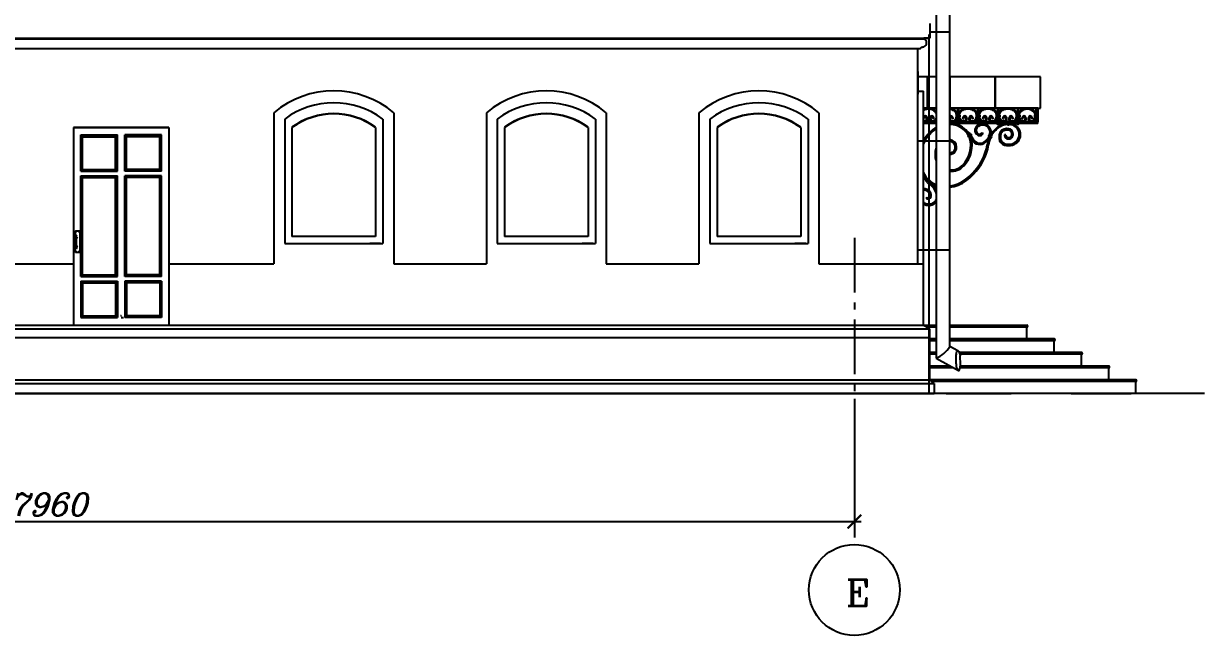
# Model space of a CAD drawing. Header units: millimetres. Extents: x 60 to 102290, y 34 to 65730.
# Drawn here: x 71457 to 84453, y 48708 to 55442 of the extents above; entities that cross this region are included whole.
import ezdxf

# ---------------------------------------------------------------- set-up
doc = ezdxf.new("R2010")
doc.units = ezdxf.units.MM
doc.linetypes.add('GOST2.303 6', pattern=[12, 8, -1.5, 1, -1.5])
doc.layers.add('axes', color=40, linetype='GOST2.303 6')
doc.layers.add('dim', color=4, linetype='Continuous')
doc.styles.add('GOST 2.304', font='romanc.shx', dxfattribs={"oblique": 15})
doc.dimstyles.new('SPDS', dxfattribs={"dimscale": 100, "dimtxt": 2.5, "dimasz": 1.5, "dimexe": 0.75, "dimexo": 0.625, "dimtad": 1, "dimdec": 0, "dimrnd": 0.001, "dimtxsty": 'GOST 2.304', "dimblk": 'ARCHTICK', "dimcen": 2.5, "dimdle": 0.75, "dimadec": 0, "dimazin": 2, "dimtfac": 0.75, "dimtdec": 0, "dimtmove": 1, "dimatfit": 3, "dimfxl": 1.25, "dimtolj": 1, "dimarcsym": 0})

# ---------------------------------------------------------------- blocks, each defined once
blk = doc.blocks.new('_ArchTick')
at = {"color": 0, "linetype": 'ByBlock', "const_width": 0.15}
blk.add_lwpolyline([(-0.5, -0.5), (0.5, 0.5)], dxfattribs=at)
blk = doc.blocks.new('*D4')
at = {"layer": 'Defpoints', "color": 0, "ltscale": 100, "transparency": 16777216}
for p in [(80601, 51372), (62641, 50856), (80601, 49960)]:
    blk.add_point(p, dxfattribs=at)
at = {"layer": 'dim', "color": 0, "lineweight": -2, "ltscale": 100, "transparency": 16777216}
for p, q in [((80601, 51310), (80601, 49885)), ((62641, 50794), (62641, 49885)), ((62566, 49960), (80676, 49960))]:
    blk.add_line(p, q, dxfattribs=at)
at = {"layer": 'dim', "color": 0, "lineweight": -2, "ltscale": 100, "transparency": 16777216, "xscale": 150, "yscale": 150, "zscale": 150, "rotation": 180}
blk.add_blockref('_ArchTick', (62641, 49960), dxfattribs=at)
at = {"layer": 'dim', "color": 0, "lineweight": -2, "ltscale": 100, "transparency": 16777216, "xscale": 150, "yscale": 150, "zscale": 150}
blk.add_blockref('_ArchTick', (80601, 49960), dxfattribs=at)
at = {"layer": 'dim', "color": 0, "ltscale": 100, "transparency": 16777216, "insert": (71621, 50148), "char_height": 250, "attachment_point": 5, "style": 'GOST 2.304'}
blk.add_mtext('\\A1;17960', dxfattribs=at)

msp = doc.modelspace()

# ---------------------------------------------------------------- linework, layer by layer
at = {"ltscale": 100}
for p, q in [((81650.5, 52250.5), (81650.5, 55665.1)), ((81500.5, 55622), (81500.5, 52225.9)), ((81430.6, 55442), (81430.6, 55282)), ((73630.5, 55272), (69123.4, 55272)), ((69128.5, 55282), (73630.5, 55282)), ((70127, 55282), (73630.5, 55282)), ((73630.5, 55282), (81430.6, 55282)), ((73630.5, 55282), (81430.6, 55282)), ((81365.6, 55272), (73630.5, 55272)), ((81430.6, 55282), (81365.6, 55282)), ((81365.6, 55282), (81365.6, 55272)), ((81650.5, 55349.5), (81430.5, 55349.5)), ((69070.8, 55167), (73630.5, 55167)), ((73630.5, 55167), (81300.6, 55167)), ((81300.6, 52797), (81300.6, 55167)), ((81300.6, 55167), (81330.6, 55167)), ((81300.2, 54914.7), (81300.2, 54666.3)), ((81500.5, 54856), (81300.5, 54856)), ((81300.5, 54856), (81300.5, 54759.6)), ((81650.1, 54511.2), (81650.1, 54856)), ((82150.1, 54856), (81650.1, 54856)), ((81650.1, 54856), (81650.1, 54511.2)), ((82650.1, 54856), (82150.1, 54856)), ((82650.1, 54511.2), (82650.1, 54856)), ((81300.5, 54697), (81360.5, 54697)), ((81300.5, 54697), (81360.5, 54697)), ((81300.6, 54697), (81360.6, 54697)), ((81360.5, 52797), (81360.5, 54697)), ((81360.6, 52797), (81360.6, 54697)), ((74210.7, 54461.7), (74210.7, 52797)), ((75530.7, 54461.3), (75530.7, 52797)), ((76550.7, 54461.7), (76550.7, 52797)), ((77870.7, 54461.3), (77870.7, 52797)), ((78890.7, 54461.7), (78890.7, 52797)), ((80210.7, 54461.3), (80210.7, 52797)), ((81360.5, 54511.2), (81500.5, 54511.2)), ((81650.1, 54511.2), (82150.1, 54511.2)), ((82150.1, 54511.2), (82650.1, 54511.2)), ((74330.7, 54390.5), (74330.7, 53022)), ((75410.7, 54390.5), (75410.7, 53022)), ((76670.7, 54390.5), (76670.7, 53022)), ((77750.7, 54390.5), (77750.7, 53022)), ((79010.7, 54390.5), (79010.7, 53022)), ((80090.7, 54390.5), (80090.7, 53022)), ((74410.7, 54297), (74410.7, 53097)), ((75330.7, 54297), (75330.7, 53097)), ((76750.7, 54297), (76750.7, 53097)), ((77670.7, 54297), (77670.7, 53097)), ((79090.7, 54297), (79090.7, 53097)), ((80010.7, 54297), (80010.7, 53097)), ((81650.5, 54149.5), (81300.5, 54149.5)), ((75330.7, 53097), (74410.7, 53097)), ((77670.7, 53097), (76750.7, 53097)), ((80010.7, 53097), (79090.7, 53097)), ((74330.7, 53022), (75410.7, 53022)), ((75386.7, 53022), (75266.7, 53022)), ((76670.7, 53022), (77750.7, 53022)), ((77726.7, 53022), (77606.7, 53022)), ((79010.7, 53022), (80090.7, 53022)), ((80066.7, 53022), (79946.7, 53022)), ((81650.5, 52949.5), (81300.5, 52949.5)), ((70850.7, 52797), (72005.3, 52797)), ((73055.3, 52797), (73630.5, 52797)), ((73630.5, 52797), (74210.7, 52797)), ((75530.7, 52797), (76550.7, 52797)), ((77870.7, 52797), (78890.7, 52797)), ((80210.7, 52797), (81360.6, 52797)), ((81360.6, 52122), (81360.6, 52797)), ((81650.5, 51888.6), (81650.5, 52250.5)), ((66344.3, 52122), (73630.5, 52122)), ((73630.5, 52122), (80446.3, 52122)), ((80446.3, 52122), (81360.6, 52122)), ((81360.5, 52122), (81500.5, 52122)), ((81430.6, 52081.8), (81360.6, 52122)), ((81500.5, 52225.9), (81500.5, 51759.2)), ((81650.5, 52122), (82500.5, 52122)), ((81430.6, 51522), (81430.6, 52081.8)), ((82500.5, 52102), (81650.5, 52102)), ((82500.5, 51972), (82500.5, 52102)), ((73630.5, 51982), (66274.1, 51982)), ((81430.6, 51982), (73630.5, 51982)), ((81500.5, 51972), (81430.5, 51972)), ((82800.5, 51972), (81650.5, 51972)), ((82800.5, 51952), (81650.5, 51952)), ((81739, 51839.4), (81650.5, 51888.6)), ((82800.5, 51822), (82800.5, 51952)), ((81500.5, 51822), (81430.5, 51822)), ((81500.5, 51759.2), (81746.9, 51622)), ((83100.5, 51822), (81755, 51822)), ((83100.5, 51802), (81761.3, 51802)), ((83100.5, 51672), (83100.5, 51802)), ((81657.1, 51672), (81430.5, 51672)), ((83400.5, 51652), (81764.2, 51652)), ((83400.5, 51672), (81766.4, 51672)), ((83400.5, 51523.5), (83400.5, 51653.5)), ((62655.7, 51522), (81430.6, 51522)), ((65790.7, 51481.8), (81480.6, 51481.8)), ((83700.5, 51522), (81430.5, 51522)), ((81480.6, 51481.8), (81430.6, 51522)), ((83700.5, 51502), (81455.4, 51502)), ((81480.6, 51481.8), (81480.6, 51372)), ((83700.5, 51372), (83700.5, 51502)), ((84453.4, 51372), (58508.9, 51372)), ((62020.7, 51372), (81480.6, 51372)), ((62070.7, 51372), (79146, 51372)), ((81612.9, 51372), (82328.1, 51372))]:
    msp.add_line(p, q, dxfattribs=at)
at = {"ltscale": 50}
msp.add_line((81420.6, 55323.2), (81420.6, 51372), dxfattribs=at)
at = {"ltscale": 4}
for p, q in [((81400.5, 54856), (81400.5, 54511.2)), ((82150.1, 54511.2), (82150.1, 54856)), ((82150.1, 54856), (82150.1, 54511.2)), ((81360.5, 54495.4), (81360.5, 54511.2)), ((81500.5, 54511.2), (81360.5, 54511.2)), ((81360.5, 54407.5), (81360.5, 54483.6)), ((82019.1, 54511.2), (81650.5, 54511.2)), ((82350.4, 54511.2), (82019.1, 54511.2)), ((82620.5, 54511.2), (82350.4, 54511.2)), ((82600.7, 54435.8), (82600.7, 54511.2)), ((81360.2, 54393.6), (81369.9, 54396)), ((81360.5, 54372.5), (81360.5, 54393.7)), ((81360.5, 54361.2), (81360.5, 54362.2)), ((81500.5, 54361.2), (81360.5, 54361.2)), ((81360.5, 54151.5), (81360.5, 54341.2)), ((81500.5, 54341.2), (81360.5, 54341.2)), ((81475.7, 54393.6), (81466, 54396)), ((81500.5, 54435.8), (81500.1, 54435.8)), ((81500.1, 54435.8), (81500.1, 54415.8)), ((81500.5, 54415.8), (81500.1, 54415.8)), ((81659.1, 54366.2), (81650.5, 54366.2)), ((81659.1, 54325.8), (81650.5, 54325.8)), ((81659.1, 54325.8), (81659.1, 54366.2)), ((82284.6, 54361.2), (81659.1, 54361.2)), ((82284.6, 54341.2), (81659.1, 54341.2)), ((81687.7, 54393.6), (81678, 54396)), ((81760.4, 54435.8), (81720.1, 54435.8)), ((81720.1, 54435.8), (81720.1, 54415.8)), ((81760.4, 54415.8), (81720.1, 54415.8)), ((81760.4, 54435.8), (81760.4, 54415.8)), ((81793.4, 54393.6), (81803.1, 54396)), ((81907.7, 54393.6), (81898, 54396)), ((81980.4, 54435.8), (81940.1, 54435.8)), ((81940.1, 54435.8), (81940.1, 54415.8)), ((81980.4, 54415.8), (81940.1, 54415.8)), ((81980.4, 54435.8), (81980.4, 54415.8)), ((82013.4, 54393.6), (82023.1, 54396)), ((82127.7, 54393.6), (82118, 54396)), ((82200.4, 54435.8), (82160.1, 54435.8)), ((82160.1, 54435.8), (82160.1, 54415.8)), ((82200.4, 54415.8), (82160.1, 54415.8)), ((82200.4, 54435.8), (82200.4, 54415.8)), ((82233.4, 54393.6), (82243.1, 54396)), ((82284.6, 54325.8), (82284.6, 54366.2)), ((82304.6, 54366.2), (82284.6, 54366.2)), ((82304.6, 54325.8), (82284.6, 54325.8)), ((82304.6, 54325.8), (82304.6, 54366.2)), ((82620.5, 54361.2), (82304.6, 54361.2)), ((82620.5, 54341.2), (82304.6, 54341.2)), ((82347.7, 54393.6), (82338, 54396)), ((82420.4, 54435.8), (82380.1, 54435.8)), ((82380.1, 54435.8), (82380.1, 54415.8)), ((82420.4, 54415.8), (82380.1, 54415.8)), ((82420.4, 54435.8), (82420.4, 54415.8)), ((82445.4, 54393.6), (82455.1, 54396)), ((82560.9, 54393.6), (82551.2, 54396)), ((82625.5, 54435.8), (82585.3, 54435.8)), ((82585.3, 54435.8), (82585.3, 54415.8)), ((82585.3, 54415.8), (82625.5, 54415.8)), ((82600.7, 54415.8), (82600.7, 54341.2)), ((82606.9, 54341.2), (82600.7, 54347.4)), ((82620.5, 54341.7), (82601.1, 54361.2)), ((82620.5, 54355.9), (82615.2, 54361.2)), ((82620.5, 54341.2), (82620.5, 54361.2)), ((82620.5, 54341.2), (82620.5, 54361.2)), ((82625.5, 54415.8), (82625.5, 54435.8)), ((72005.3, 54297), (72005.3, 52122)), ((72005.3, 54297), (72005.3, 52122)), ((73055.3, 54297), (72005.3, 54297)), ((72085.3, 53816.6), (72085.3, 54217)), ((72085.3, 54217), (72490.3, 54217)), ((72105.3, 54197), (72085.3, 54217)), ((72105.3, 53836.6), (72105.3, 54197)), ((72105.3, 54197), (72470.3, 54197)), ((72490.3, 54217), (72470.3, 54197)), ((72470.3, 53836.6), (72470.3, 54197)), ((72490.3, 53816.6), (72490.3, 54217)), ((72975.3, 54217), (72570.3, 54217)), ((72570.3, 53816.6), (72570.3, 54217)), ((72570.3, 54217), (72590.3, 54197)), ((72955.3, 54197), (72590.3, 54197)), ((72590.3, 53836.6), (72590.3, 54197)), ((72955.3, 54197), (72975.3, 54217)), ((72955.3, 53836.6), (72955.3, 54197)), ((72975.3, 53816.6), (72975.3, 54217)), ((73055.3, 54297), (73055.3, 52122)), ((73055.3, 54297), (73055.3, 52122)), ((81851.9, 54207.5), (81883.2, 54226.1)), ((81862.1, 54190.3), (81851.9, 54207.5)), ((81862.1, 54190.3), (81893.4, 54208.9)), ((81893.4, 54208.9), (81883.2, 54226.1)), ((82006.4, 54242.5), (82017.4, 54232.4)), ((82083.7, 54212.9), (82075.1, 54194.8)), ((82102.5, 54181.7), (82075.1, 54194.8)), ((82111.1, 54199.7), (82083.7, 54212.9)), ((82111.1, 54199.7), (82102.5, 54181.7)), ((82269.1, 54217.2), (82254.1, 54218.1)), ((81360.5, 53803.6), (81360.5, 54118)), ((72085.3, 53816.6), (72105.3, 53836.6)), ((72085.3, 53816.6), (72490.3, 53816.6)), ((72105.3, 53836.6), (72470.3, 53836.6)), ((72490.3, 53816.6), (72470.3, 53836.6)), ((72570.3, 53816.6), (72590.3, 53836.6)), ((72975.3, 53816.6), (72570.3, 53816.6)), ((72955.3, 53836.6), (72590.3, 53836.6)), ((72975.3, 53816.6), (72955.3, 53836.6)), ((72085.3, 52657.4), (72085.3, 53766.6)), ((72085.3, 53766.6), (72490.3, 53766.6)), ((72105.3, 53746.6), (72085.3, 53766.6)), ((72105.3, 52677.4), (72105.3, 53746.6)), ((72105.3, 53746.6), (72470.3, 53746.6)), ((72490.3, 53766.6), (72470.3, 53746.6)), ((72470.3, 52677.4), (72470.3, 53746.6)), ((72490.3, 52657.4), (72490.3, 53766.6)), ((72975.3, 53766.6), (72570.3, 53766.6)), ((72570.3, 52657.4), (72570.3, 53766.6)), ((72570.3, 53766.6), (72590.3, 53746.6)), ((72955.3, 53746.6), (72590.3, 53746.6)), ((72590.3, 52677.4), (72590.3, 53746.6)), ((72955.3, 53746.6), (72975.3, 53766.6)), ((72955.3, 52677.4), (72955.3, 53746.6)), ((72975.3, 52657.4), (72975.3, 53766.6)), ((81360.2, 53634.3), (81360.2, 53762.8)), ((81360.5, 53622.3), (81360.5, 53765.7)), ((81424.6, 53721.5), (81400.5, 53693)), ((81400.5, 53693), (81415.7, 53680.1)), ((81439.9, 53708.6), (81415.7, 53680.1)), ((81424.6, 53721.5), (81439.9, 53708.6)), ((81360.5, 53479.2), (81360.5, 53607.7)), ((81400, 53529.3), (81388.5, 53519.5)), ((72026.6, 53096.1), (72026.6, 53162)), ((72026.6, 53162), (72074.8, 53162)), ((72074.8, 53162), (72074.8, 52922.7)), ((72026.6, 52922.7), (72026.6, 52981)), ((72074.8, 52922.7), (72026.6, 52922.7)), ((72085.3, 52657.4), (72105.3, 52677.4)), ((72085.3, 52657.4), (72490.3, 52657.4)), ((72105.3, 52677.4), (72470.3, 52677.4)), ((72490.3, 52657.4), (72470.3, 52677.4)), ((72570.3, 52657.4), (72590.3, 52677.4)), ((72975.3, 52657.4), (72570.3, 52657.4)), ((72955.3, 52677.4), (72590.3, 52677.4)), ((72975.3, 52657.4), (72955.3, 52677.4)), ((72085.3, 52607.4), (72085.3, 52207)), ((72085.3, 52607.4), (72490.3, 52607.4)), ((72085.3, 52607.4), (72105.3, 52587.4)), ((72105.3, 52587.4), (72105.3, 52227)), ((72105.3, 52587.4), (72470.3, 52587.4)), ((72490.3, 52607.4), (72470.3, 52587.4)), ((72470.3, 52587.4), (72470.3, 52227)), ((72490.3, 52607.4), (72490.3, 52207)), ((72975.3, 52607.4), (72570.3, 52607.4)), ((72570.3, 52607.4), (72570.3, 52207)), ((72570.3, 52607.4), (72590.3, 52587.4)), ((72955.3, 52587.4), (72590.3, 52587.4)), ((72590.3, 52587.4), (72590.3, 52227)), ((72975.3, 52607.4), (72955.3, 52587.4)), ((72955.3, 52587.4), (72955.3, 52227)), ((72975.3, 52607.4), (72975.3, 52207)), ((72105.3, 52227), (72085.3, 52207)), ((72085.3, 52207), (72490.3, 52207)), ((72105.3, 52227), (72470.3, 52227)), ((72490.3, 52207), (72470.3, 52227)), ((72530.3, 52227), (72525.3, 52227)), ((72530.3, 52227), (72535.3, 52227)), ((72530.3, 52207), (72555.3, 52207)), ((72570.3, 52207), (72590.3, 52227)), ((72975.3, 52207), (72570.3, 52207)), ((72955.3, 52227), (72590.3, 52227)), ((72955.3, 52227), (72975.3, 52207)), ((66324.1, 52081.8), (73630.5, 52081.8)), ((73630.5, 52081.8), (81430.6, 52081.8)), ((81500.5, 52102), (81395.3, 52102)), ((81500.5, 51952), (81430.5, 51952)), ((81500.5, 51802), (81430.5, 51802)), ((81693, 51652), (81430.5, 51652))]:
    msp.add_line(p, q, dxfattribs=at)
at = {"ltscale": 4, "extrusion": (-1, -2.44929e-16, 0)}
for p, q in [((81735.5, 54511.2), (81735.5, 54435.8)), ((81745.5, 54511.2), (81745.5, 54435.8)), ((81955.5, 54511.2), (81955.5, 54435.8)), ((81965.5, 54511.2), (81965.5, 54435.8)), ((82175.5, 54511.2), (82175.5, 54435.8)), ((82185.5, 54511.2), (82185.5, 54435.8)), ((82395.5, 54511.2), (82395.5, 54435.8)), ((82405.5, 54511.2), (82405.5, 54435.8)), ((82620.5, 54511.2), (82620.5, 54435.8)), ((81735.5, 54415.8), (81735.5, 54361.2)), ((81745.5, 54415.8), (81745.5, 54361.2)), ((81955.5, 54415.8), (81955.5, 54361.2)), ((81965.5, 54415.8), (81965.5, 54361.2)), ((82175.5, 54415.8), (82175.5, 54361.2)), ((82185.5, 54415.8), (82185.5, 54361.2)), ((82395.5, 54415.8), (82395.5, 54361.2)), ((82405.5, 54415.8), (82405.5, 54361.2)), ((82620.5, 54415.8), (82620.5, 54361.2))]:
    msp.add_line(p, q, dxfattribs=at)
at = {"ltscale": 4, "extrusion": (-2.44929e-16, 1, 0)}
for p, q in [((81735.5, 54511.2), (81745.5, 54511.2)), ((81955.5, 54511.2), (81965.5, 54511.2)), ((82395.5, 54511.2), (82405.5, 54511.2)), ((82610.5, 54511.2), (82620.5, 54511.2)), ((81735.5, 54341.2), (81745.5, 54341.2)), ((81735.5, 54341.2), (81745.5, 54341.2)), ((81735.5, 54341.2), (81745.5, 54341.2)), ((81955.5, 54341.2), (81965.5, 54341.2)), ((81955.5, 54341.2), (81965.5, 54341.2)), ((81955.5, 54341.2), (81965.5, 54341.2)), ((82175.5, 54341.2), (82185.5, 54341.2)), ((82175.5, 54341.2), (82185.5, 54341.2)), ((82175.5, 54341.2), (82185.5, 54341.2)), ((82395.5, 54341.2), (82405.5, 54341.2)), ((82395.5, 54341.2), (82405.5, 54341.2)), ((82610.4, 54361.2), (82620.5, 54361.2)), ((82610.4, 54361.2), (82620.5, 54361.2))]:
    msp.add_line(p, q, dxfattribs=at)
at = {"ltscale": 95}
msp.add_line((82985.7, 51372), (83645.7, 51372), dxfattribs=at)
at = {"ltscale": 4}
msp.add_lwpolyline([(72005.3, 54297), (73055.3, 54297)], dxfattribs=at)
for centre in [(72032.8, 53153), (72068.5, 53153), (72032.8, 52931.7), (72068.5, 52931.7)]:
    msp.add_circle(centre, 3.75, dxfattribs=at)
at = {"ltscale": 100}
for centre, radius, start, end in [((81350.5, 55229.5), 45.1, 289.57195, 70.42805), ((74870.7, 53670.9), 1030, 50.15027, 129.84973), ((77210.7, 53670.9), 1030, 50.15027, 129.84973), ((79550.7, 53670.9), 1030, 50.15027, 129.84973), ((74870.7, 53670.9), 900, 53.13013, 126.86987), ((77210.7, 53670.9), 900, 53.13013, 126.86987), ((79550.7, 53670.9), 900, 53.13013, 126.86987), ((74870.7, 53670.9), 780, 53.86119, 126.13881), ((74870.7, 53667.1), 780, 53.86119, 126.13881), ((77210.7, 53670.9), 780, 53.86119, 126.13881), ((77210.7, 53667.1), 780, 53.86119, 126.13881), ((79550.7, 53670.9), 780, 53.86119, 126.13881), ((79550.7, 53667.1), 780, 53.86119, 126.13881), ((82500.5, 52112), 10, 270, 90), ((81392.6, 52035.9), 297, 291.3081, 330.27279), ((82800.5, 51962), 10, 270, 90), ((82086, 51741.3), 369.7, 170.43271, 193.66878), ((81143.9, 51717.3), 624.2, 354.73181, 6.18602), ((83100.5, 51812), 10, 270, 90), ((83400.5, 51662), 10, 270, 90), ((83700.5, 51512), 10, 270, 90)]:
    msp.add_arc(centre, radius, start, end, dxfattribs=at)
at = {"ltscale": 4}
for centre, radius, start, end in [((81406.5, 54415.3), 92.4, 110.90328, 119.86501), ((81406.6, 54415.2), 82.5, 111.13416, 123.95268), ((81442.8, 54298.6), 214.5, 98.32383, 108.81967), ((81443.9, 54295.1), 208.2, 99.02269, 108.78037), ((81417.9, 54451.1), 50, 82.31826, 97.68174), ((81393.1, 54298.6), 214.5, 71.18033, 81.67617), ((81392, 54295.3), 207.9, 71.21454, 80.9824), ((81429.2, 54415.2), 82.5, 34.54655, 68.86584), ((81429.3, 54415.3), 92.4, 39.54917, 69.09672), ((81418.2, 54425.8), 86.9, 18.53993, 24.59001), ((81604.9, 54228.5), 283.8, 74.17815, 80.74849), ((81604.2, 54223.5), 278.9, 74.50506, 80.43929), ((81648.8, 54414.3), 83.5, 35.77245, 68.97862), ((81649.3, 54415.3), 92.4, 34.54534, 69.09672), ((81643.8, 54425.8), 81.7, 7.02825, 27.14511), ((81643.8, 54425.8), 91.7, 6.25879, 27.14511), ((81837.3, 54425.8), 91.7, 152.85489, 173.74121), ((81831.7, 54415.3), 92.4, 110.90328, 145.45466), ((81837.3, 54425.8), 81.7, 152.85489, 172.97175), ((81832.3, 54414.3), 83.5, 111.02138, 144.22755), ((81876.2, 54228.5), 283.8, 96.2929, 105.82185), ((81876.9, 54223.5), 278.9, 96.60349, 105.49494), ((81850.5, 54450.9), 50, 83.39651, 96.60349), ((81850.5, 54460.9), 50, 83.7071, 96.2929), ((81824.9, 54228.5), 283.8, 74.17815, 83.7071), ((81824.2, 54223.5), 278.9, 74.50506, 83.39651), ((81868.7, 54414.3), 83.5, 35.77245, 68.97862), ((81869.3, 54415.3), 92.4, 34.54534, 69.09672), ((81863.8, 54425.8), 81.7, 7.02825, 27.14511), ((81863.8, 54425.8), 91.7, 6.25879, 27.14511), ((82057.3, 54425.8), 91.7, 152.85489, 173.74121), ((82051.7, 54415.3), 92.4, 110.90328, 145.45466), ((82057.3, 54425.8), 81.7, 152.85489, 172.97175), ((82052.3, 54414.3), 83.5, 111.02138, 144.22755), ((82096.2, 54228.5), 283.8, 96.2929, 105.82185), ((82096.9, 54223.5), 278.9, 96.60349, 105.49494), ((82070.5, 54450.9), 50, 83.39651, 96.60349), ((82070.5, 54460.9), 50, 83.7071, 96.2929), ((82044.9, 54228.5), 283.8, 74.17815, 83.7071), ((82044.2, 54223.5), 278.9, 74.50506, 83.39651), ((82088.7, 54414.3), 83.5, 35.77245, 68.97862), ((82089.3, 54415.3), 92.4, 34.54534, 69.09672), ((82083.8, 54425.8), 81.7, 7.02825, 27.14511), ((82083.8, 54425.8), 91.7, 6.25879, 27.14511), ((82277.3, 54425.8), 91.7, 152.85489, 173.74121), ((82271.7, 54415.3), 92.4, 110.90328, 145.45466), ((82277.3, 54425.8), 81.7, 152.85489, 172.97175), ((82272.3, 54414.3), 83.5, 111.02138, 144.22755), ((82316.2, 54228.5), 283.8, 96.2929, 105.82185), ((82316.9, 54223.5), 278.9, 96.60349, 105.49494), ((82290.5, 54450.9), 50, 83.39651, 96.60349), ((82290.5, 54460.9), 50, 83.7071, 96.2929), ((82264.9, 54228.5), 283.8, 74.17815, 83.7071), ((82264.2, 54223.5), 278.9, 74.50506, 83.39651), ((82308.7, 54414.3), 83.5, 35.77245, 68.97862), ((82309.3, 54415.3), 92.4, 34.54534, 69.09672), ((82303.8, 54425.8), 81.7, 7.02825, 27.14511), ((82303.8, 54425.8), 91.7, 6.25879, 27.14511), ((82497.3, 54425.8), 91.7, 152.85489, 173.74121), ((82491.8, 54415.3), 92.4, 110.90328, 145.45466), ((82502.9, 54425.8), 86.9, 155.40999, 173.40571), ((82491.8, 54415.2), 82.5, 111.13416, 145.45345), ((82528, 54298.6), 214.5, 98.32383, 108.81967), ((82529.1, 54295.3), 207.9, 99.0176, 108.78546), ((82503.1, 54451.1), 50, 82.31826, 97.68174), ((82503.1, 54461.2), 50, 82.88778, 97.11222), ((82478.3, 54298.6), 214.5, 71.18033, 81.67617), ((82477.2, 54295.1), 208.2, 71.21963, 80.97731), ((82514.5, 54415.2), 82.5, 34.54655, 68.86584), ((82514.5, 54415.3), 92.4, 34.54534, 69.09672), ((82503.4, 54425.8), 86.9, 6.59429, 24.59001), ((82509, 54425.8), 91.7, 6.25879, 27.14511), ((81385.4, 54399.9), 26.1, 120.43855, 193.95794), ((81369.1, 54399.2), 28, 252.23612, 308.53129), ((81369.1, 54399.2), 38, 256.99986, 306.22853), ((81385.4, 54399.9), 16.1, 120.43855, 193.95794), ((81383.1, 54404.9), 20.5, 56.28287, 121.80204), ((81383.1, 54404.6), 10.8, 61.98389, 122.57757), ((81375.8, 54396.2), 21.8, 299.58066, 55.30071), ((81375.7, 54396.2), 31.9, 299.84341, 54.02139), ((81460.1, 54396.2), 31.9, 125.97861, 240.15659), ((81460, 54396.2), 21.8, 124.69929, 240.41934), ((81452.8, 54404.9), 20.5, 58.19796, 123.71713), ((81466.7, 54399.2), 38, 233.77147, 321.59342), ((81452.7, 54404.6), 10.8, 57.42243, 118.01611), ((81466.7, 54399.2), 28, 231.46871, 320.86279), ((81450.4, 54399.9), 16.1, 346.04206, 59.56145), ((81450.4, 54399.9), 26.1, 346.04206, 59.56145), ((81446.9, 54421.8), 57.9, 315.91945, 337.89764), ((81444, 54424.1), 71.5, 317.29162, 322.23361), ((81672.1, 54396.2), 21.8, 124.69929, 240.41934), ((81672.2, 54396.2), 31.9, 125.97861, 132.6978), ((81672.2, 54396.2), 31.9, 227.3022, 240.15659), ((81664.8, 54404.9), 20.5, 58.19796, 123.71713), ((81682, 54410.2), 48.9, 238.33684, 315.0093), ((81654.9, 53934.7), 406.5, 79.11175, 89.41089), ((81653.4, 54090.9), 240.3, 72.26849, 88.64355), ((81664.7, 54404.6), 10.8, 57.42243, 118.01611), ((81682.1, 54410), 38.8, 237.62939, 314.48791), ((81662.4, 54399.9), 16.1, 346.04206, 59.56145), ((81662.4, 54399.9), 26.1, 346.04206, 59.56145), ((81664, 54424.1), 61.6, 317.29734, 352.25698), ((81664, 54424.1), 71.5, 317.29162, 353.36074), ((81740.5, 54346.3), 11.5, 206.68791, 333.31209), ((81641.9, 54085.6), 264, 30.18132, 70.12601), ((81817, 54424.1), 71.5, 186.63926, 222.70838), ((81817.1, 54424.1), 61.6, 187.74302, 222.70266), ((81799.1, 54410.2), 48.9, 224.9907, 301.66316), ((81799, 54410), 38.8, 225.51209, 302.37061), ((81818.6, 54399.9), 26.1, 120.43855, 193.95794), ((81818.6, 54399.9), 16.1, 120.43855, 193.95794), ((81816.3, 54404.9), 20.5, 56.28287, 121.80204), ((81816.3, 54404.6), 10.8, 61.98389, 122.57757), ((81809, 54396.2), 21.8, 299.58066, 55.30071), ((81808.9, 54396.2), 31.9, 299.84341, 54.02139), ((81892.2, 54396.2), 31.9, 125.97861, 240.15659), ((81892.1, 54396.2), 21.8, 124.69929, 240.41934), ((81884.8, 54404.9), 20.5, 58.19796, 123.71713), ((81902, 54410.2), 48.9, 238.33684, 315.0093), ((81884.7, 54404.6), 10.8, 57.42243, 118.01611), ((81902.1, 54410), 38.8, 237.62939, 314.48791), ((81882.4, 54399.9), 16.1, 346.04206, 59.56145), ((81882.4, 54399.9), 26.1, 346.04206, 59.56145), ((81884, 54424.1), 61.6, 317.29734, 352.25698), ((81884, 54424.1), 71.5, 317.29162, 353.36074), ((81960.5, 54346.3), 11.5, 206.68791, 333.31209), ((82010.1, 54253.9), 87.3, 65.50691, 127.51867), ((82037, 54424.1), 71.5, 186.63926, 222.70838), ((82010.2, 54253.7), 72.5, 64.54884, 127.45958), ((82037.1, 54424.1), 61.6, 187.74302, 222.70266), ((82019.1, 54410.2), 48.9, 224.9907, 301.66316), ((82019, 54410), 38.8, 225.51209, 302.37061), ((82038.6, 54399.9), 26.1, 120.43855, 193.95794), ((82038.6, 54399.9), 16.1, 120.43855, 193.95794), ((82036.3, 54404.9), 20.5, 56.28287, 121.80204), ((82036.3, 54404.6), 10.8, 61.98389, 122.57757), ((82029, 54396.2), 21.8, 299.58066, 55.30071), ((82028.9, 54396.2), 31.9, 299.84341, 54.02139), ((82017.1, 54248.9), 89.3, 4.81218, 70.92247), ((82112.1, 54396.2), 31.9, 125.97861, 240.15659), ((82112.1, 54396.2), 21.8, 124.69929, 240.41934), ((82104.8, 54404.9), 20.5, 58.19796, 123.71713), ((82122, 54410.2), 48.9, 238.33684, 315.0093), ((82104.7, 54404.6), 10.8, 57.42243, 118.01611), ((82122.1, 54410), 38.8, 237.62939, 314.48791), ((82102.4, 54399.9), 16.1, 346.04206, 59.56145), ((82102.4, 54399.9), 26.1, 346.04206, 59.56145), ((82104, 54424.1), 61.6, 317.29734, 352.25698), ((82104, 54424.1), 71.5, 317.29162, 353.36074), ((82180.5, 54346.3), 11.5, 206.68791, 333.31209), ((82257, 54424.1), 71.5, 186.63926, 222.70838), ((82292.3, 54144.2), 197, 92.23464, 119.43069), ((82257.1, 54424.1), 61.6, 187.74302, 222.70266), ((82292.3, 54149), 182.2, 92.42177, 119.53422), ((82239.1, 54410.2), 48.9, 224.9907, 301.66316), ((82239, 54410), 38.8, 225.51209, 302.37061), ((82258.6, 54399.9), 26.1, 120.43855, 193.95794), ((82258.6, 54399.9), 16.1, 120.43855, 193.95794), ((82256.3, 54404.9), 20.5, 56.28287, 121.80204), ((82256.3, 54404.6), 10.8, 61.98389, 122.57757), ((82249, 54396.2), 21.8, 299.58066, 55.30071), ((82248.9, 54396.2), 31.9, 299.84341, 54.02139), ((82332.1, 54396.2), 31.9, 125.97861, 240.15659), ((82292.3, 54144.2), 197, 73.28376, 86.41517), ((82292.3, 54149), 182.2, 73.52542, 86.1287), ((82332.1, 54396.2), 21.8, 124.69929, 240.41934), ((82324.8, 54404.9), 20.5, 58.19796, 123.71713), ((82342, 54410.2), 48.9, 238.33684, 315.0093), ((82324.7, 54404.6), 10.8, 57.42243, 118.01611), ((82342.1, 54410), 38.8, 237.62939, 314.48791), ((82322.4, 54399.9), 16.1, 346.04206, 59.56145), ((82322.4, 54399.9), 26.1, 346.04206, 59.56145), ((82308.5, 54222.9), 106.9, 285.53343, 70.61137), ((82311.8, 54220.3), 118.5, 284.19679, 71.71976), ((82324, 54424.1), 61.6, 317.29734, 352.25698), ((82324, 54424.1), 71.5, 317.29162, 353.36074), ((82400.5, 54346.3), 11.5, 206.68791, 333.31209), ((82477.1, 54424.1), 71.5, 186.63926, 222.70838), ((82474.1, 54421.8), 57.9, 185.89923, 224.08055), ((82454.3, 54399.2), 38, 218.40658, 306.22853), ((82454.3, 54399.2), 28, 219.13721, 308.53129), ((82470.7, 54399.9), 26.1, 120.43855, 193.95794), ((82470.7, 54399.9), 16.1, 120.43855, 193.95794), ((82468.3, 54404.9), 20.5, 56.28287, 121.80204), ((82468.4, 54404.6), 10.8, 61.98389, 122.57757), ((82461, 54396.2), 21.8, 299.58066, 55.30071), ((82460.9, 54396.2), 31.9, 299.84341, 54.02139), ((82545.3, 54396.2), 31.9, 125.97861, 240.15659), ((82545.3, 54396.2), 21.8, 124.69929, 240.41934), ((82538, 54404.9), 20.5, 58.19796, 123.71713), ((82552, 54399.2), 38, 233.77147, 321.59342), ((82537.9, 54404.6), 10.8, 57.42243, 118.01611), ((82552, 54399.2), 28, 231.46871, 320.86279), ((82535.6, 54399.9), 16.1, 346.04206, 59.56145), ((82535.6, 54399.9), 26.1, 346.04206, 59.56145), ((82532.2, 54421.8), 57.9, 315.91945, 354.10077), ((82529.2, 54424.1), 71.5, 317.29162, 353.36074), ((81692.7, 53968.5), 379.2, 139.82869, 151.14604), ((81692.7, 53968.5), 364.2, 139.82869, 155.77233), ((81764.3, 53916), 467.9, 124.31608, 140.57165), ((81765, 53915.3), 453.9, 125.6428, 140.58603), ((81641.4, 54084.8), 249.9, 30.25243, 70.08336), ((81571, 54101.5), 325.1, 315.88079, 16.52931), ((81705, 54093.6), 215.5, 36.82761, 52.66926), ((81641.9, 54085.6), 264, 24.2332, 25.83443), ((81705, 54093.6), 215.5, 26.58053, 31.49908), ((81998.5, 54263.8), 72.4, 124.95658, 184.65363), ((81999.3, 54278.9), 76, 196.06841, 234.82282), ((81999.8, 54262.7), 59.2, 124.77757, 180.57716), ((81999.3, 54278.9), 61, 196.06841, 234.82282), ((81979.5, 54248.4), 39.7, 232.7466, 289.60277), ((81979.8, 54249.1), 25.4, 233.17059, 284.75298), ((81963, 54270.9), 51.9, 296.61673, 326.81086), ((81965.6, 54267.3), 62.4, 295.83774, 326.05183), ((82016.3, 54243.7), 79.6, 6.96793, 71.59383), ((81983.1, 54251.3), 112.1, 338.90415, 1.05818), ((81979.1, 54254.1), 127, 338.03005, 1.06289), ((82376.6, 54054.9), 317.6, 124.7622, 151.52491), ((82352, 54076.4), 275.3, 122.90576, 152.92252), ((82309.7, 54195.4), 116.7, 152.98328, 188.51614), ((82282.7, 54188.8), 97.4, 78.13114, 142.20932), ((82309.7, 54195.4), 101.7, 152.98328, 188.51614), ((82282.8, 54187.6), 83.5, 78.30885, 139.69693), ((82301.8, 54215), 47.7, 176.18891, 225.01608), ((82303.4, 54215.2), 34.3, 176.55465, 219.68355), ((82294.8, 54231.9), 37.8, 6.20183, 82.53228), ((82295.7, 54233.6), 51, 2.17902, 82.07737), ((82298.1, 54223.4), 35.4, 284.74497, 345.06995), ((82298.7, 54222.7), 49.4, 286.33404, 349.12234), ((82263.3, 54225.6), 69.9, 350.71761, 8.51949), ((82225.3, 54221.3), 122.2, 356.30391, 6.69863), ((81730, 54001.5), 240.9, 163.71025, 196.90413), ((81634.9, 54025.6), 142.9, 160.09894, 162.30629), ((81626.9, 54047.2), 119.8, 48.96336, 78.61867), ((81627, 54046.5), 105.5, 50.42435, 77.08566), ((81639.5, 54081.1), 71.9, 327.37791, 40.55706), ((81639.7, 54081.2), 86.8, 326.17412, 40.60742), ((81571, 54101.5), 310.1, 315.88079, 16.52931), ((81641.4, 54084.8), 249.9, 24.81718, 25.66043), ((81981.5, 54211.5), 100, 195.43996, 296.99487), ((81986.9, 54218.6), 93.7, 197.79705, 292.25506), ((81496.9, 54204.5), 574.7, 314.66413, 350.43972), ((81496.9, 54204.5), 589.7, 314.66413, 350.43972), ((81908.9, 54293.3), 197.3, 305.13108, 328.34017), ((81904.7, 54296.1), 212.3, 305.13108, 328.34017), ((82376.6, 54054.9), 317.6, 155.13446, 170.18085), ((81983.1, 54251.3), 112.1, 326.69982, 328.66846), ((82352, 54076.4), 275.3, 157.08668, 173.71996), ((81979.1, 54254.1), 127, 326.88127, 328.99996), ((82280.4, 54185.1), 86.4, 184.6221, 251.13504), ((82280.9, 54185.4), 72, 183.99028, 249.33466), ((82292.2, 54294.8), 195.6, 258.27393, 284.395), ((82292.2, 54294.8), 180.6, 258.27393, 284.395), ((82295.6, 54218.4), 46.3, 233.42717, 291.48874), ((82295.6, 54218.4), 31.3, 233.42717, 291.48874), ((81653.6, 54080), 59.9, 267.09325, 321.01981), ((81653.6, 54080), 74.9, 267.67574, 321.01997), ((81572.2, 53888.6), 228.1, 201.86106, 228.56826), ((81667.4, 53995.2), 179.5, 200.78644, 201.69847), ((81667.2, 54004.5), 173.5, 264.47161, 316.73846), ((81667.3, 54004.5), 188.5, 264.9114, 316.67199), ((81572.2, 53888.6), 243.1, 209.44572, 228.63915), ((81562.4, 53845), 216.9, 201.43257, 223.02458), ((81562.4, 53845), 216.9, 228.3231, 232.40175), ((81572.2, 53888.6), 243.1, 233.35575, 252.84919), ((81572.2, 53888.6), 228.1, 233.59526, 251.68147), ((81321.5, 53520.7), 202.2, 27.68132, 54.5378), ((81612.2, 54004.6), 350.8, 276.27185, 291.04112), ((81546.1, 54112.1), 475.4, 293.82984, 318.27497), ((81546.6, 54111.3), 489.4, 293.7225, 318.19297), ((81369.9, 53537.1), 85.8, 40.11, 96.29318), ((81368.8, 53535.3), 72.8, 40.70564, 96.49584), ((81386.7, 53556.3), 45.7, 324.64877, 35.45701), ((81321.5, 53520.7), 187.2, 16.16175, 54.5378), ((81386.8, 53556.3), 60.6, 324.13003, 36.48387), ((81612.2, 54004.6), 365.8, 276.01367, 291.04112), ((81411.8, 53527.3), 70.3, 223.2392, 265.02816), ((81411.5, 53526.8), 84.7, 233.01154, 264.61143), ((81411.7, 53539.3), 30.4, 220.3832, 322.69213), ((81411.7, 53539.3), 15.4, 220.3832, 322.69213), ((81421, 53547.1), 106.1, 260.53795, 318.56009), ((81420.8, 53548), 92, 260.50772, 325.36508), ((81391.2, 53540.9), 114.6, 336.77138, 342.55324), ((72187, 53038.5), 172.1, 164.17099, 197.32271), ((72089.5, 53036.6), 83.8, 119.21767, 144.30123), ((71996, 53109.5), 55.3, 317.82875, 343.81635), ((71520.9, 53037.2), 517.3, 356.10427, 3.89573), ((72046.7, 52997.5), 26, 203.0845, 274.26079), ((71996, 52964.9), 55.3, 16.18365, 42.17125)]:
    msp.add_arc(centre, radius, start, end, dxfattribs=at)
at = {"ltscale": 100, "extrusion": (0, 0, -1)}
msp.add_ellipse((81743.2, 51764.5), major_axis=(-4.3, 74.9), ratio=0.3069676, start_param=-1.0172267, end_param=1.3169589, dxfattribs=at)
at = {"ltscale": 100}
msp.add_ellipse((81743.4, 51696.9), major_axis=(-4.3, 74.9), ratio=0.3069676, start_param=2.1638895, end_param=4.1802413, dxfattribs=at)
msp.add_open_spline([(81330.6, 55167), (81330.7, 55169.4), (81330.8, 55173.1), (81334.7, 55178.5), (81342.9, 55183.6), (81354.2, 55185.1), (81362.5, 55186.3), (81365.6, 55186.9)], degree=3, knots=[0, 0, 0, 0, 6.9985256, 10.8670224, 19.5881924, 34.9727502, 44.6165661, 44.6165661, 44.6165661, 44.6165661], dxfattribs=at)
at = {"ltscale": 4}
for points in [[(72005.3, 54297), (72005.3, 54297), (72005.3, 52127), (72005.3, 52127)], [(73055.3, 54297), (73055.3, 54297), (73055.3, 52127), (73055.3, 52127)]]:
    msp.add_open_spline(points, degree=3, dxfattribs=at)
at = {"layer": 'axes', "ltscale": 75, "extrusion": (1, 0, 0), "elevation": 80600.6}
msp.add_lwpolyline([(53083.9, 0), (49708, 0)], dxfattribs=at)
at = {"layer": 'axes', "color": 18, "linetype": 'Continuous', "true_color": 0x000000}
msp.add_circle((80600.6, 49208), 500, dxfattribs=at)

# ---------------------------------------------------------------- texts
at = {"layer": 'axes', "color": 18, "linetype": 'Continuous', "true_color": 0x000000, "style": 'GOST 2.304'}
msp.add_text('E', height=291.7, dxfattribs=at).set_placement((80508.7, 49033))

# ---------------------------------------------------------------- dimensions: what is measured, and where the dimension line sits
at = {"layer": 'dim', "ltscale": 100}
dim = msp.add_linear_dim(base=(80600.6, 49960.4), p1=(62640.6, 50856.3), p2=(80600.6, 51372), dimstyle='SPDS', dxfattribs=at)
dim.commit()
dim.dimension.update_dxf_attribs({"geometry": '*D4', "text_midpoint": (71620.6, 50147.9)})

doc.saveas('drawing.dxf')
